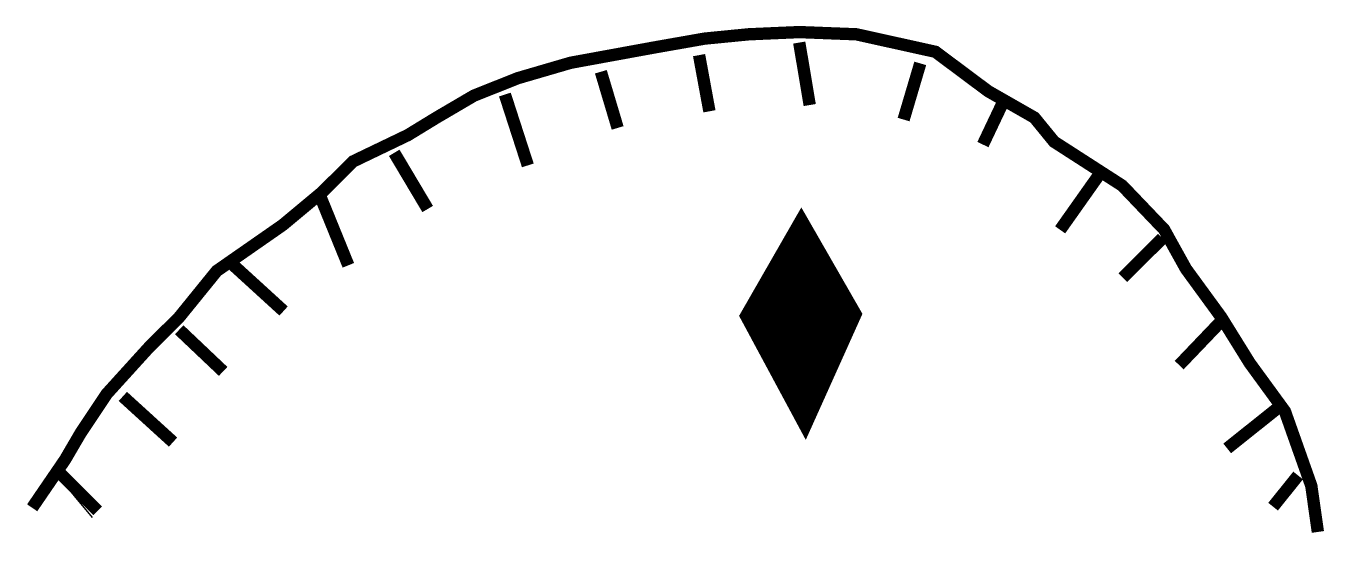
# Model space of a CAD drawing. Extents: x 0 to 10.5, y 0 to 4.1.
import ezdxf

# ---------------------------------------------------------------- set-up
doc = ezdxf.new("R2010")
doc.units = 0
doc.header["$MEASUREMENT"] = 0
doc.layers.get('0').update_dxf_attribs({"linetype": 'CONTINUOUS'})

msp = doc.modelspace()

# ---------------------------------------------------------------- linework, layer by layer
for p, q in [((0.259, 0.587), (0.259, 0.587)), ((0.208, 0.486), (0.512, 0.116))]:
    msp.add_line(p, q)
at = {"const_width": 0.1}
for points in [[(0.026, 0.196), (0.293, 0.587), (0.418, 0.801), (0.631, 1.121), (0.97, 1.495), (1.219, 1.744), (1.522, 2.118), (2.057, 2.491), (2.377, 2.758), (2.627, 3.007), (3.072, 3.221), (3.304, 3.363), (3.607, 3.541), (3.963, 3.683), (4.391, 3.808), (5.068, 3.932), (5.477, 4.004), (5.834, 4.039), (6.244, 4.057), (6.707, 4.039), (7.348, 3.897), (7.776, 3.577), (8.15, 3.363), (8.31, 3.167), (8.862, 2.811), (9.201, 2.456), (9.379, 2.135), (9.664, 1.744), (9.896, 1.37), (10.181, 0.979), (10.395, 0.374), (10.448, 0)], [(6.244, 3.972), (6.329, 3.465)], [(5.432, 3.87), (5.516, 3.414)], [(7.225, 3.803), (7.09, 3.347)], [(4.636, 3.735), (4.772, 3.279)], [(3.858, 3.55), (4.044, 2.975)], [(7.885, 3.465), (7.733, 3.144)], [(2.961, 3.077), (3.232, 2.621)], [(8.681, 2.908), (8.359, 2.452)], [(2.369, 2.705), (2.589, 2.164)], [(9.188, 2.384), (8.867, 2.063)], [(1.658, 2.164), (2.064, 1.793)], [(1.218, 1.641), (1.574, 1.303)], [(9.662, 1.708), (9.324, 1.354)], [(0.761, 1.1), (1.168, 0.729)], [(10.136, 1.016), (9.713, 0.678)], [(0.254, 0.475), (0.558, 0.171)], [(10.288, 0.458), (10.085, 0.205)]]:
    msp.add_lwpolyline(points, dxfattribs=at)
msp.add_lwpolyline([(6.261, 2.634, 0, 1, 0), (6.261, 1.762, 1, 0, 0), (6.297, 0.747, 0, 0, 0)], format="xyseb")

doc.saveas('drawing.dxf')
